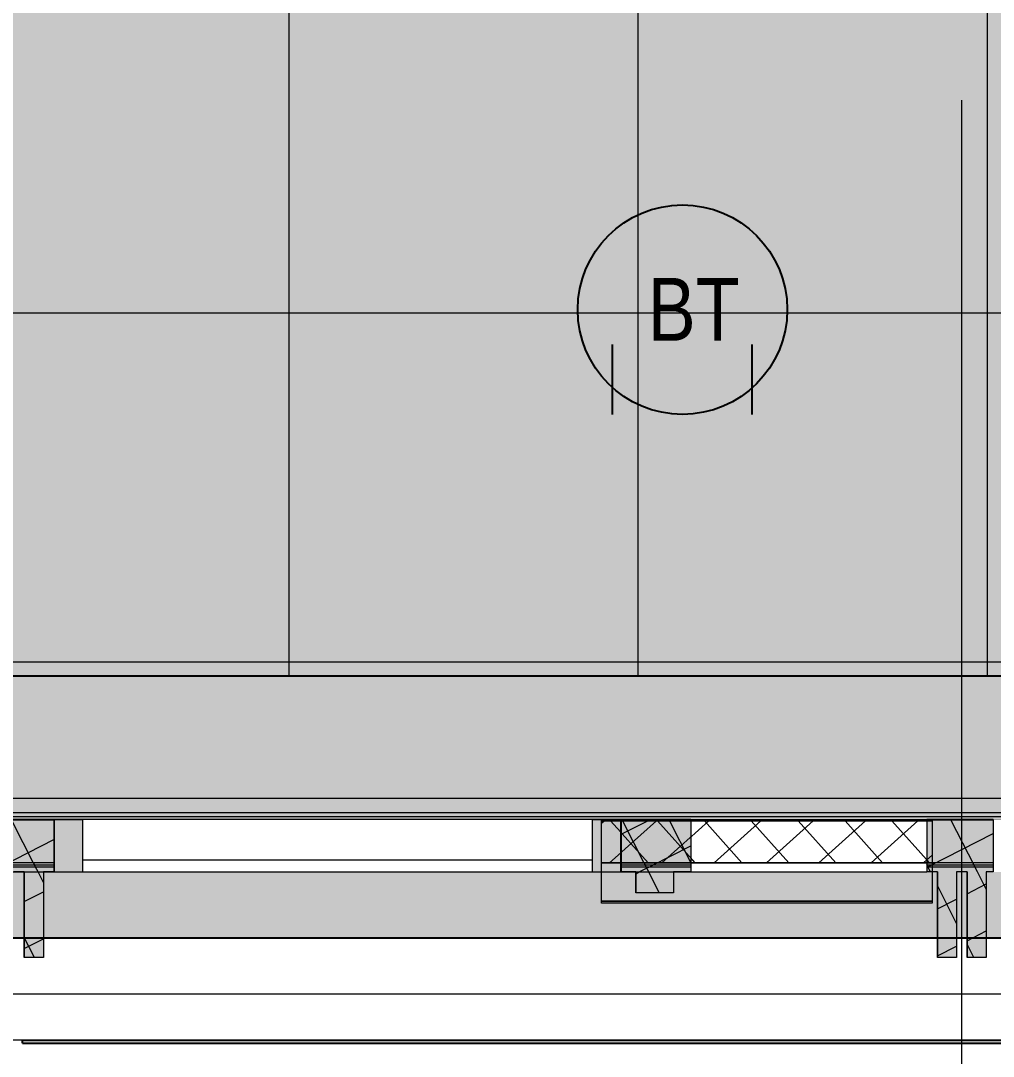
# Model space of a CAD drawing. Header units: metres. Extents: x -22.4 to 53.1, y 133.6 to 157.9.
# Drawn here: x 22.671 to 24.063, y 137.471 to 138.954 of the extents above; entities that cross this region are included whole.
import ezdxf

# ---------------------------------------------------------------- set-up
doc = ezdxf.new("R2010")
doc.units = ezdxf.units.M
doc.header["$MEASUREMENT"] = 0
for name, pattern in [('Achse', [0.0023, 0.0015, -0.0008]), ('Strichlinie_ eng', [0.0023, 0.0015, -0.0008]), ('Strichpunktlinie', [0.006703, 0.003528, -0.001764, 0, -0.001411]), ('Wipeout_Contour', [1, 0, -1])]:
    doc.linetypes.add(name, pattern=pattern)
for name, color, linetype in [('00  Raster', 7, 'Continuous'), ('00  Raster Ausbau', 7, 'Continuous'), ('10  Fassade', 7, 'Continuous'), ('10  Fassade_Deckschraffur', 7, 'Continuous'), ('10  Fassade_Schnittschraffur', 7, 'Continuous'), ('10  Wand Massiv_Deckschraffur', 7, 'Continuous'), ('10  Wand Massiv_Fenster', 7, 'Continuous'), ('20  TGA - Revi+BT', 7, 'Continuous'), ('Neubau_20  Boden Aufbauten', 7, 'Continuous'), ('Neubau_20  Boden Aufbauten_Deckschraffur', 7, 'Continuous'), ('Neubau_20  TGA - Revi+BT', 7, 'Continuous')]:
    doc.layers.add(name, color=color, linetype=linetype)
doc.styles.add('ERSTELLTER_STIL_2', font='')
doc.styles.get('ERSTELLTER_STIL_2').set_extended_font_data('Arial Narrow')
pattern_1 = [(26.86749, (-110.10794, 75.264664), (-0.027115717, 0.053523246), []), (116.86749, (-110.10794, 75.264664), (0.053523246, 0.027115717), [])]

msp = doc.modelspace()

# ---------------------------------------------------------------- hatches: boundary and pattern name
at = {"layer": 'Neubau_20  Boden Aufbauten_Deckschraffur', "linetype": 'Continuous', "lineweight": 0, "true_color": 0xffffff}
msp.add_hatch(color=7, dxfattribs=at).paths.add_polyline_path([(-1.6166, 143.8049), (-1.6166, 143.7049), (4.5184, 143.7049), (4.5184, 143.6799), (7.7559, 143.6799), (7.7559, 143.7049), (7.8809, 143.7049), (7.8809, 138.3249), (7.8434, 138.3249), (7.8434, 138.0149), (7.8809, 138.0149), (7.9772, 138.0149), (24.6034, 138.0149), (24.6034, 140.5199), (24.0034, 140.5199), (24.0034, 143.7899), (30.6509, 143.7899), (30.6509, 143.8049)])
at = {"layer": 'Neubau_20  Boden Aufbauten_Deckschraffur', "linetype": 'Continuous', "lineweight": 18}
h = msp.add_hatch(dxfattribs=at)
h.set_pattern_fill('Verband__Quadrat__50x50__4D', color=6, style=0, pattern_type=2)
h.set_pattern_definition([(360, (14.0547, 142.5352), (2e-07, 0.5), []), (90, (14.0547, 142.5352), (-0.5, 2e-07), [])])
h.paths.add_polyline_path([(-1.6166, 143.8049), (-1.6166, 143.7049), (4.5184, 143.7049), (4.5184, 143.6799), (7.7559, 143.6799), (7.7559, 143.7049), (7.8809, 143.7049), (7.8809, 138.3249), (7.8434, 138.3249), (7.8434, 138.0149), (7.8809, 138.0149), (7.9772, 138.0149), (24.6034, 138.0149), (24.6034, 140.5199), (24.0034, 140.5199), (24.0034, 143.7899), (30.6509, 143.7899), (30.6509, 143.8049)])

# ---------------------------------------------------------------- linework, layer by layer
at = {"layer": '00  Raster', "color": 7, "linetype": 'Strichpunktlinie', "lineweight": 13, "ltscale": 1000}
msp.add_line((-22.0094, 138.5399), (33.1556, 138.5399), dxfattribs=at)
at = {"layer": 'Neubau_20  Boden Aufbauten', "color": 7, "linetype": 'Continuous', "lineweight": 13, "ltscale": 1000, "flags": 128}
msp.add_lwpolyline([(-1.6166, 143.8049), (-1.6166, 143.7049), (4.5184, 143.7049), (4.5184, 143.6799), (7.7559, 143.6799), (7.7559, 143.7049), (7.8809, 143.7049), (7.8809, 138.3249), (7.8434, 138.3249), (7.8434, 138.0149), (7.8809, 138.0149), (7.9772, 138.0149), (24.6034, 138.0149), (24.6034, 140.5199), (24.0034, 140.5199), (24.0034, 143.7899), (30.6509, 143.7899), (30.6509, 143.8049)], close=True, dxfattribs=at)
at = {"layer": 'Neubau_20  TGA - Revi+BT', "color": 1, "linetype": 'Continuous', "lineweight": 25, "ltscale": 1000}
for p, q in [((23.5184, 138.3899), (23.5184, 138.4899)), ((23.7184, 138.3899), (23.7184, 138.4899))]:
    msp.add_line(p, q, dxfattribs=at)
msp.add_circle((23.6184, 138.5399), 0.15, dxfattribs=at)

# ---------------------------------------------------------------- texts
at = {"layer": '20  TGA - Revi+BT', "color": 1, "linetype": 'Continuous', "lineweight": 25, "insert": (23.7003, 138.5404), "char_height": 0.09, "attachment_point": 6, "rotation": 359.9998, "style": 'ERSTELLTER_STIL_2'}
msp.add_mtext('\\A1;{\\pqr;\\fArial Narrow|b0|i0|c0|p38;BT }', dxfattribs=at)

# ---------------------------------------------------------------- wipeouts: each hides what was drawn before it
at = {"color": 254, "linetype": 'Wipeout_Contour', "lineweight": 0, "ltscale": 555.427283}
msp.add_wipeout([(24.6034, 137.7447), (3.8184, 137.7447), (3.8184, 137.7417), (24.6034, 137.7417)], dxfattribs=at).dxf.layer = '10  Fassade_Deckschraffur'
at = {"color": 254, "linetype": 'Wipeout_Contour', "lineweight": 0, "ltscale": 554.568883}
msp.add_wipeout([(24.6034, 137.5599), (3.8184, 137.5599), (3.8184, 137.4939), (24.6034, 137.4939)], dxfattribs=at).dxf.layer = '10  Fassade_Deckschraffur'

# ---------------------------------------------------------------- next in the draw order: linework, layer by layer
at = {"layer": '10  Fassade', "color": 7, "linetype": 'Continuous', "lineweight": 18, "ltscale": 1000, "flags": 128}
msp.add_lwpolyline([(24.6034, 137.4939), (3.8184, 137.4939)], dxfattribs=at)

# ---------------------------------------------------------------- next in the draw order: wipeouts: each hides what was drawn before it
at = {"color": 254, "linetype": 'Wipeout_Contour', "lineweight": 0, "ltscale": 556.117024}
msp.add_wipeout([(24.6034, 138.0149), (3.8184, 138.0149), (3.8184, 137.8193), (24.6034, 137.8193)], dxfattribs=at).dxf.layer = '10  Fassade_Deckschraffur'
at = {"color": 254, "linetype": 'Wipeout_Contour', "lineweight": 0, "ltscale": 555.06051}
msp.add_wipeout([(3.8184, 137.7417), (3.8184, 137.5599), (24.6034, 137.5599), (24.6034, 137.7417)], dxfattribs=at).dxf.layer = '10  Fassade_Deckschraffur'

# ---------------------------------------------------------------- next in the draw order: hatches: boundary and pattern name
at = {"layer": '10  Fassade', "linetype": 'Continuous', "lineweight": 0, "true_color": 0xffffff}
msp.add_hatch(color=7, dxfattribs=at).paths.add_polyline_path([(23.9759, 137.6899), (23.9759, 137.6929), (23.5024, 137.6929), (23.5024, 137.6899)])
at = {"layer": '10  Fassade_Schnittschraffur', "linetype": 'Continuous', "lineweight": 0, "true_color": 0xffffff}
for points in [[(22.7034, 137.6124), (22.7034, 137.7349), (22.6759, 137.7349), (22.6759, 137.6124)], [(23.5514, 137.7049), (23.6054, 137.7049), (23.6054, 137.7349), (23.5514, 137.7349)], [(23.9834, 137.7349), (23.9834, 137.6124), (24.0109, 137.6124), (24.0109, 137.7349)], [(24.0534, 137.6124), (24.0534, 137.7349), (24.0259, 137.7349), (24.0259, 137.6124)]]:
    msp.add_hatch(color=7, dxfattribs=at).paths.add_polyline_path(points)
at = {"layer": '10  Fassade_Schnittschraffur', "linetype": 'Continuous', "lineweight": 13, "true_color": 0x000100}
h = msp.add_hatch(dxfattribs=at)
h.set_pattern_fill('Dämmung__hart_1_0001', color=98, style=0, pattern_type=2)
h.set_pattern_definition(pattern_1)
h.paths.add_polyline_path([(22.7034, 137.6124), (22.7034, 137.7349), (22.6759, 137.7349), (22.6759, 137.6124)])
h = msp.add_hatch(dxfattribs=at)
h.set_pattern_fill('Dämmung__hart_1_0001', color=98, style=0, pattern_type=2)
h.set_pattern_definition(pattern_1)
h.paths.add_polyline_path([(23.5514, 137.7049), (23.6054, 137.7049), (23.6054, 137.7349), (23.5514, 137.7349)])
h = msp.add_hatch(dxfattribs=at)
h.set_pattern_fill('Dämmung__hart_1_0001', color=98, style=0, pattern_type=2)
h.set_pattern_definition(pattern_1)
h.paths.add_polyline_path([(23.9834, 137.7349), (23.9834, 137.6124), (24.0109, 137.6124), (24.0109, 137.7349)])
h = msp.add_hatch(dxfattribs=at)
h.set_pattern_fill('Dämmung__hart_1_0001', color=98, style=0, pattern_type=2)
h.set_pattern_definition(pattern_1)
h.paths.add_polyline_path([(24.0534, 137.6124), (24.0534, 137.7349), (24.0259, 137.7349), (24.0259, 137.6124)])

# ---------------------------------------------------------------- next in the draw order: linework, layer by layer
at = {"layer": '00  Raster Ausbau', "color": 9, "linetype": 'Achse', "lineweight": 18, "ltscale": 1000}
msp.add_line((24.0184, 137.8399), (24.0184, 138.8399), dxfattribs=at)
at = {"layer": '10  Fassade', "color": 7, "linetype": 'Strichpunktlinie', "lineweight": 13, "ltscale": 1000}
msp.add_line((24.6034, 137.8399), (3.8184, 137.8399), dxfattribs=at)
at = {"layer": '10  Fassade', "color": 7, "linetype": 'Continuous', "lineweight": 13, "ltscale": 1000}
for p, q in [((22.6759, 137.7349), (22.6609, 137.7349)), ((22.6759, 137.7349), (22.6759, 137.6124)), ((22.7034, 137.7349), (22.7034, 137.6124)), ((23.5514, 137.7349), (23.5514, 137.7049)), ((23.6054, 137.7349), (23.6054, 137.7049)), ((23.9834, 137.7349), (23.9834, 137.6124)), ((24.0109, 137.7349), (24.0109, 137.6124)), ((24.0259, 137.7349), (24.0259, 137.6124)), ((24.0534, 137.7349), (24.0534, 137.6124)), ((23.6054, 137.7049), (23.5514, 137.7049)), ((22.7034, 137.6124), (22.6759, 137.6124)), ((24.0109, 137.6124), (23.9834, 137.6124)), ((24.0534, 137.6124), (24.0259, 137.6124))]:
    msp.add_line(p, q, dxfattribs=at)
at = {"layer": '10  Fassade', "color": 7, "linetype": 'Continuous', "lineweight": 18, "ltscale": 1000, "flags": 128}
for points in [[(24.6034, 138.0149), (3.8184, 138.0149)], [(24.6034, 137.5599), (3.8184, 137.5599)]]:
    msp.add_lwpolyline(points, dxfattribs=at)
at = {"layer": '10  Fassade', "color": 7, "linetype": 'Strichlinie_ eng', "lineweight": 18, "ltscale": 1000, "flags": 128}
for points in [[(3.8184, 137.7349), (4.6804, 137.7349), (5.1184, 137.7349), (6.1509, 137.7349), (6.4684, 137.7349), (7.3804, 137.7349), (7.8184, 137.7349), (8.8509, 137.7349), (9.1684, 137.7349), (10.0804, 137.7349), (10.5184, 137.7349), (11.5509, 137.7349), (11.8684, 137.7349), (12.7804, 137.7349), (13.2184, 137.7349), (14.2509, 137.7349), (14.5684, 137.7349), (15.4804, 137.7349), (15.9184, 137.7349), (16.9509, 137.7349), (17.2684, 137.7349), (18.1804, 137.7349), (18.6184, 137.7349), (19.6509, 137.7349), (19.9684, 137.7349), (20.8804, 137.7349), (21.3184, 137.7349), (22.3509, 137.7349), (22.6684, 137.7349), (23.5804, 137.7349), (24.0184, 137.7349), (24.6034, 137.7349)], [(22.6759, 137.6124), (22.6759, 137.7349)], [(22.7034, 137.7349), (22.7034, 137.6124)], [(23.5514, 137.7049), (23.5514, 137.7349)], [(23.6054, 137.7349), (23.6054, 137.7049)], [(23.9834, 137.6124), (23.9834, 137.7349)], [(24.0109, 137.7349), (24.0109, 137.6124)], [(24.0259, 137.6124), (24.0259, 137.7349)], [(24.0534, 137.7349), (24.0534, 137.6124)], [(23.6054, 137.7049), (23.5514, 137.7049)], [(22.7034, 137.6124), (22.6759, 137.6124)], [(24.0109, 137.6124), (23.9834, 137.6124)], [(24.0534, 137.6124), (24.0259, 137.6124)]]:
    msp.add_lwpolyline(points, dxfattribs=at)
at = {"layer": '10  Fassade', "color": 7, "linetype": 'Continuous', "lineweight": 13, "ltscale": 1000, "flags": 128}
msp.add_lwpolyline([(24.0259, 137.7349), (24.0184, 137.7349), (24.0109, 137.7349)], dxfattribs=at)
at = {"layer": '10  Fassade', "color": 7, "linetype": 'Continuous', "lineweight": 18, "ltscale": 1000, "flags": 128}
msp.add_lwpolyline([(23.9759, 137.6899), (23.5024, 137.6899), (23.5024, 137.6929), (23.9759, 137.6929)], close=True, dxfattribs=at)
at = {"layer": '10  Wand Massiv_Fenster', "color": 7, "linetype": 'Continuous', "lineweight": 25, "ltscale": 1000}
for p, q in [((24.6034, 138.0149), (3.8184, 138.0149)), ((24.6034, 137.6399), (3.8184, 137.6399))]:
    msp.add_line(p, q, dxfattribs=at)

# ---------------------------------------------------------------- next in the draw order: wipeouts: each hides what was drawn before it
at = {"color": 254, "linetype": 'Wipeout_Contour', "lineweight": 0, "ltscale": 555.566818}
msp.add_wipeout([(24.6034, 137.8089), (3.8184, 137.8089), (3.8184, 137.7479), (24.6034, 137.7479)], dxfattribs=at).dxf.layer = '10  Fassade_Deckschraffur'
at = {"color": 254, "linetype": 'Wipeout_Contour', "lineweight": 0, "ltscale": 558.321428}
msp.add_wipeout([(25.3632, 137.4939), (22.6732, 137.4939), (22.6732, 137.4899), (25.3632, 137.4899)], dxfattribs=at).dxf.layer = '10  Fassade_Deckschraffur'

# ---------------------------------------------------------------- next in the draw order: linework, layer by layer
at = {"layer": '10  Fassade', "color": 7, "linetype": 'Continuous', "lineweight": 18, "ltscale": 1000, "flags": 128}
for points in [[(24.6034, 137.7479), (3.8184, 137.7479)], [(24.6034, 137.7447), (3.8184, 137.7447)], [(24.6034, 137.7417), (3.8184, 137.7417)]]:
    msp.add_lwpolyline(points, dxfattribs=at)
at = {"layer": '10  Fassade', "color": 7, "linetype": 'Continuous', "lineweight": 25, "ltscale": 1000, "flags": 128}
for points in [[(22.6732, 137.4939), (25.3632, 137.4939)], [(22.6732, 137.4899), (22.6732, 137.4939)], [(22.6732, 137.4899), (25.3632, 137.4899)]]:
    msp.add_lwpolyline(points, dxfattribs=at)

# ---------------------------------------------------------------- next in the draw order: wipeouts: each hides what was drawn before it
at = {"color": 254, "linetype": 'Wipeout_Contour', "lineweight": 0, "ltscale": 555.697817}
msp.add_wipeout([(3.8184, 137.8089), (24.6034, 137.8089), (24.6034, 137.8139), (3.8184, 137.8139)], dxfattribs=at).dxf.layer = '10  Fassade_Deckschraffur'

# ---------------------------------------------------------------- next in the draw order: wipeouts: each hides what was drawn before it
at = {"color": 254, "linetype": 'Wipeout_Contour', "lineweight": 0, "ltscale": 555.718507}
msp.add_wipeout([(3.8184, 137.8193), (3.8184, 137.8139), (24.6034, 137.8139), (24.6034, 137.8193)], dxfattribs=at).dxf.layer = '10  Fassade_Deckschraffur'

# ---------------------------------------------------------------- next in the draw order: hatches: boundary and pattern name
at = {"layer": '10  Wand Massiv_Deckschraffur', "linetype": 'Continuous', "lineweight": 0, "true_color": 0xffffff}
msp.add_hatch(color=7, dxfattribs=at).paths.add_polyline_path([(3.8184, 137.6399), (24.6034, 137.6399), (24.6034, 137.8399), (24.6034, 138.0149), (3.8184, 138.0149), (3.8184, 137.8399)])

# ---------------------------------------------------------------- next in the draw order: linework, layer by layer
at = {"layer": '00  Raster Ausbau', "color": 9, "linetype": 'Achse', "lineweight": 18, "ltscale": 1000}
msp.add_line((24.0184, 136.8399), (24.0184, 137.8399), dxfattribs=at)
at = {"layer": '10  Fassade', "color": 7, "linetype": 'Continuous', "lineweight": 18, "ltscale": 1000, "flags": 128}
for points in [[(24.6034, 137.8193), (3.8184, 137.8193)], [(24.6034, 137.8139), (3.8184, 137.8139)], [(24.6034, 137.8089), (3.8184, 137.8089)]]:
    msp.add_lwpolyline(points, dxfattribs=at)
at = {"layer": '10  Fassade', "color": 7, "linetype": 'Strichlinie_ eng', "lineweight": 18, "ltscale": 1000, "flags": 128}
msp.add_lwpolyline([(3.8184, 137.8099), (4.6804, 137.8099), (5.1184, 137.8099), (6.1509, 137.8099), (6.4684, 137.8099), (7.3804, 137.8099), (7.8184, 137.8099), (8.8509, 137.8099), (9.1684, 137.8099), (10.0804, 137.8099), (10.5184, 137.8099), (11.5509, 137.8099), (11.8684, 137.8099), (12.7804, 137.8099), (13.2184, 137.8099), (14.2509, 137.8099), (14.5684, 137.8099), (15.4804, 137.8099), (15.9184, 137.8099), (16.9509, 137.8099), (17.2684, 137.8099), (18.1804, 137.8099), (18.6184, 137.8099), (19.6509, 137.8099), (19.9684, 137.8099), (20.8804, 137.8099), (21.3184, 137.8099), (22.3509, 137.8099), (22.6684, 137.8099), (23.5804, 137.8099), (24.0184, 137.8099), (24.6034, 137.8099)], dxfattribs=at)

# ---------------------------------------------------------------- next in the draw order: wipeouts: each hides what was drawn before it
at = {"color": 254, "linetype": 'Wipeout_Contour', "lineweight": 0, "ltscale": 558.8032}
msp.add_wipeout([(23.5304, 137.8099), (22.7184, 137.8099), (22.7184, 137.7349), (23.5304, 137.7349)], dxfattribs=at).dxf.layer = '10  Fassade_Deckschraffur'
at = {"color": 254, "linetype": 'Wipeout_Contour', "lineweight": 0, "ltscale": 559.255109}
msp.add_wipeout([(23.9684, 137.8099), (23.6304, 137.8099), (23.6304, 137.7349), (23.9684, 137.7349)], dxfattribs=at).dxf.layer = '10  Fassade_Deckschraffur'
at = {"color": 254, "linetype": 'Wipeout_Contour', "lineweight": 0, "ltscale": 559.588052}
msp.add_wipeout([(24.0634, 137.8099), (24.0634, 137.7349), (24.5034, 137.7349), (24.5034, 137.8099)], dxfattribs=at).dxf.layer = '10  Fassade_Deckschraffur'

# ---------------------------------------------------------------- next in the draw order: hatches: boundary and pattern name
at = {"layer": '10  Fassade', "linetype": 'Continuous', "lineweight": 0, "true_color": 0xffffff}
msp.add_hatch(color=7, dxfattribs=at).paths.add_polyline_path([(23.9759, 137.8079), (23.9759, 137.8099), (23.5024, 137.8099), (23.5024, 137.8079)])
at = {"layer": '10  Fassade', "linetype": 'Continuous', "lineweight": 13, "true_color": 0x000100}
h = msp.add_hatch(dxfattribs=at)
h.set_pattern_fill('Dämmung__hart_2_0001', color=98, style=0, pattern_type=2)
h.set_pattern_definition([(41.86749, (-110.10794, 75.264664), (-0.033370506, 0.037234518), []), (131.86749, (-110.10794, 75.264664), (0.037234518, 0.033370506), [])])
h.paths.add_polyline_path([(23.9759, 137.7479), (23.9759, 137.8079), (23.5024, 137.8079), (23.5024, 137.7479)])
at = {"layer": '10  Fassade_Schnittschraffur', "linetype": 'Continuous', "lineweight": 0, "true_color": 0xffffff}
for points in [[(22.6184, 137.7349), (22.6334, 137.7349), (22.6609, 137.7349), (22.6759, 137.7349), (22.7034, 137.7349), (22.7184, 137.7349), (22.7184, 137.8099), (22.6184, 137.8099)], [(22.7184, 137.8099), (22.7184, 137.7349), (22.7186, 137.8099)], [(23.5302, 137.8099), (23.5302, 137.7349), (23.5304, 137.8099)], [(23.5304, 137.7349), (23.5514, 137.7349), (23.6054, 137.7349), (23.6304, 137.7349), (23.6304, 137.8099), (23.5304, 137.8099)], [(24.0109, 137.7349), (24.0184, 137.7349), (24.0259, 137.7349), (24.0534, 137.7349), (24.0634, 137.7349), (24.0634, 137.8099), (23.9684, 137.8099), (23.9684, 137.7349)]]:
    msp.add_hatch(color=7, dxfattribs=at).paths.add_polyline_path(points)
at = {"layer": '10  Fassade_Schnittschraffur', "linetype": 'Continuous', "lineweight": 13, "true_color": 0x000100}
h = msp.add_hatch(dxfattribs=at)
h.set_pattern_fill('Dämmung__hart_1_0001', color=98, style=0, pattern_type=2)
h.set_pattern_definition(pattern_1)
h.paths.add_polyline_path([(22.6184, 137.7349), (22.6334, 137.7349), (22.6609, 137.7349), (22.6759, 137.7349), (22.7034, 137.7349), (22.7184, 137.7349), (22.7184, 137.8099), (22.6184, 137.8099)])
h = msp.add_hatch(dxfattribs=at)
h.set_pattern_fill('Dämmung__hart_1_0001', color=98, style=0, pattern_type=2)
h.set_pattern_definition(pattern_1)
h.paths.add_polyline_path([(23.5304, 137.7349), (23.5514, 137.7349), (23.6054, 137.7349), (23.6304, 137.7349), (23.6304, 137.8099), (23.5304, 137.8099)])
h = msp.add_hatch(dxfattribs=at)
h.set_pattern_fill('Dämmung__hart_1_0001', color=98, style=0, pattern_type=2)
h.set_pattern_definition(pattern_1)
h.paths.add_polyline_path([(24.0109, 137.7349), (24.0184, 137.7349), (24.0259, 137.7349), (24.0534, 137.7349), (24.0634, 137.7349), (24.0634, 137.8099), (23.9684, 137.8099), (23.9684, 137.7349)])

# ---------------------------------------------------------------- next in the draw order: linework, layer by layer
at = {"layer": '10  Fassade', "color": 7, "linetype": 'Continuous', "lineweight": 13, "ltscale": 1000}
for p, q in [((22.7184, 137.8099), (22.6184, 137.8099)), ((22.7184, 137.8099), (22.7184, 137.7349)), ((23.5304, 137.8099), (23.5304, 137.7349)), ((23.6304, 137.8099), (23.5304, 137.8099)), ((23.6304, 137.8099), (23.6304, 137.7349)), ((23.9684, 137.8099), (23.9684, 137.7349)), ((24.0634, 137.8099), (23.9684, 137.8099)), ((24.0634, 137.8099), (24.0634, 137.7349)), ((22.7184, 137.7349), (22.7034, 137.7349)), ((23.5514, 137.7349), (23.5304, 137.7349)), ((23.6304, 137.7349), (23.6054, 137.7349)), ((23.9834, 137.7349), (23.9684, 137.7349)), ((24.0634, 137.7349), (24.0534, 137.7349))]:
    msp.add_line(p, q, dxfattribs=at)
at = {"layer": '10  Fassade', "color": 7, "linetype": 'Continuous', "lineweight": 18, "ltscale": 1000, "flags": 128}
for points in [[(22.7184, 137.8099), (23.5304, 137.8099)], [(23.6304, 137.8099), (23.9684, 137.8099)], [(22.7184, 137.7349), (23.5304, 137.7349)], [(23.6304, 137.7349), (23.9684, 137.7349)]]:
    msp.add_lwpolyline(points, dxfattribs=at)
for points in [[(22.7184, 137.7349), (22.7189, 137.7349), (22.7186, 137.8099)], [(23.9759, 137.8079), (23.5024, 137.8079), (23.5024, 137.8099), (23.9759, 137.8099)], [(23.9759, 137.7479), (23.5024, 137.7479), (23.5024, 137.8079), (23.9759, 137.8079)], [(23.5304, 137.8099), (23.5302, 137.7349)], [(23.9759, 137.6929), (23.5024, 137.6929), (23.5024, 137.7479), (23.9759, 137.7479)]]:
    msp.add_lwpolyline(points, close=True, dxfattribs=at)

# ---------------------------------------------------------------- next in the draw order: wipeouts: each hides what was drawn before it
at = {"color": 254, "linetype": 'Wipeout_Contour', "lineweight": 0, "ltscale": 558.802854}
msp.add_wipeout([(23.4892, 137.7349), (23.4892, 137.8099), (22.7596, 137.8099), (22.7596, 137.7349)], dxfattribs=at).dxf.layer = '10  Fassade_Deckschraffur'

# ---------------------------------------------------------------- next in the draw order: hatches: boundary and pattern name
at = {"layer": '10  Fassade_Schnittschraffur', "linetype": 'Continuous', "lineweight": 0, "true_color": 0xffffff}
for points in [[(22.7186, 137.7349), (22.7596, 137.7349), (22.7596, 137.8099), (22.7186, 137.8099)], [(23.5302, 137.8099), (23.4892, 137.8099), (23.4892, 137.7349), (23.5302, 137.7349)]]:
    msp.add_hatch(color=7, dxfattribs=at).paths.add_polyline_path(points)

# ---------------------------------------------------------------- next in the draw order: linework, layer by layer
at = {"layer": '10  Fassade', "color": 7, "linetype": 'Continuous', "lineweight": 18, "ltscale": 1000}
for p, q in [((23.4892, 137.8099), (22.7596, 137.8099)), ((23.4892, 137.7519), (22.7596, 137.7519)), ((22.7596, 137.7349), (23.4892, 137.7349))]:
    msp.add_line(p, q, dxfattribs=at)
at = {"layer": '10  Fassade', "color": 7, "linetype": 'Continuous', "lineweight": 18, "ltscale": 1000, "flags": 128}
for points in [[(22.7186, 137.7349), (22.7596, 137.7349), (22.7596, 137.8099), (22.7186, 137.8099)], [(23.5302, 137.8099), (23.4892, 137.8099), (23.4892, 137.7349), (23.5302, 137.7349)]]:
    msp.add_lwpolyline(points, close=True, dxfattribs=at)

doc.saveas('drawing.dxf')
